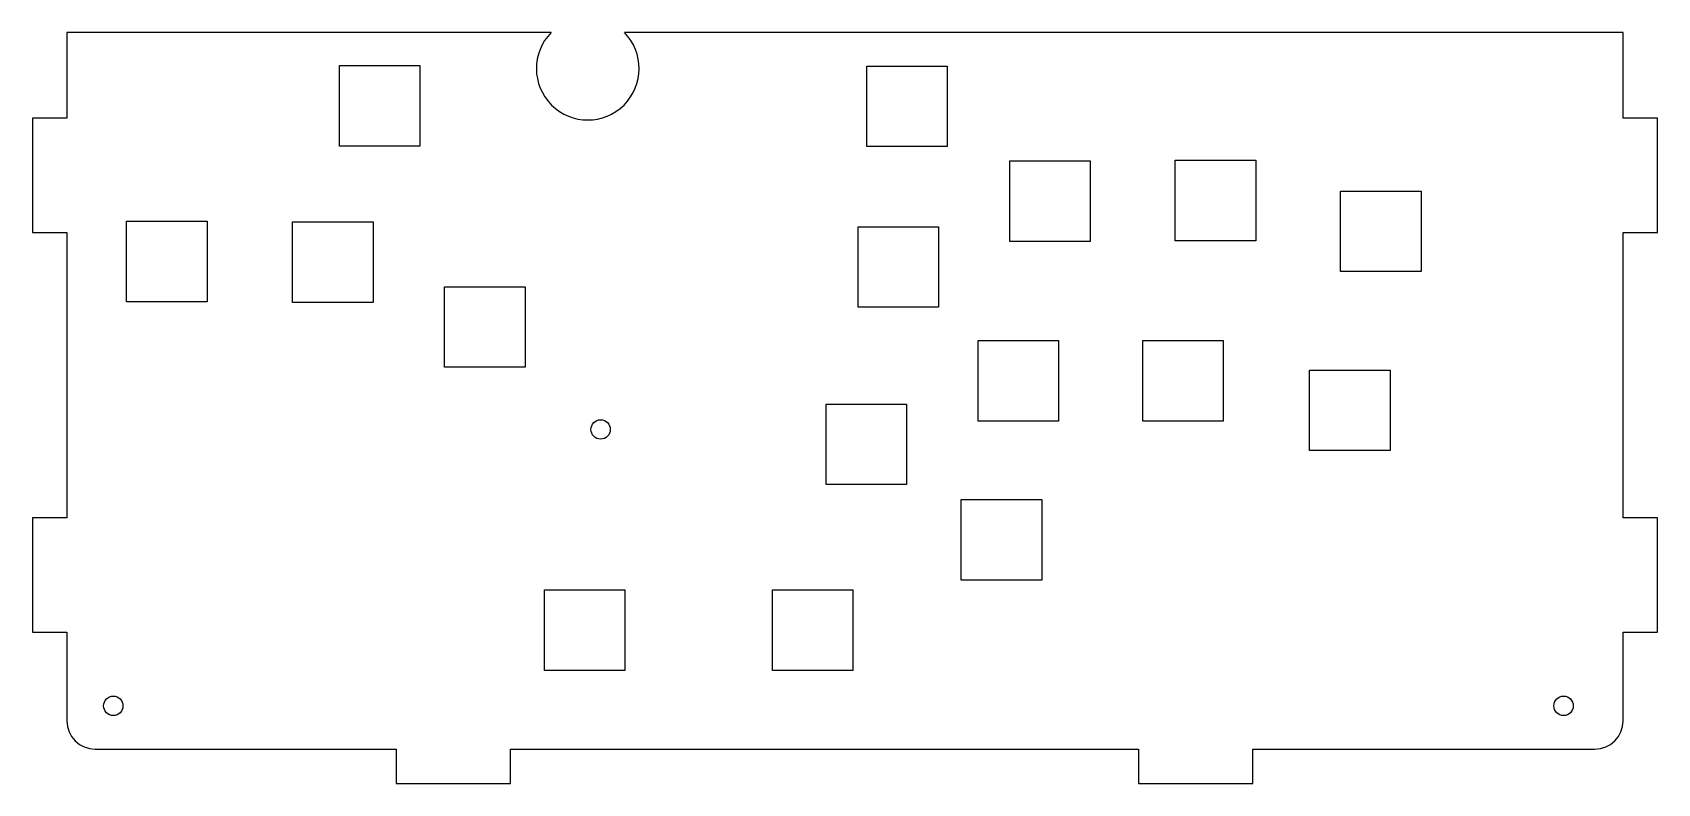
# Model space of a CAD drawing. Header units: millimetres. Extents: x 46 to 331, y -212 to -80.
import ezdxf

# ---------------------------------------------------------------- set-up
doc = ezdxf.new("R2010")
doc.units = ezdxf.units.MM
doc.layers.add('CUT', color=7, linetype='Continuous')

msp = doc.modelspace()

# ---------------------------------------------------------------- linework, layer by layer
at = {"layer": 'CUT'}
for p, q in [((52.28218, -80), (52.28218, -95)), ((137.121166, -80), (52.28218, -80)), ((324.88218, -80), (149.943194, -80)), ((324.88218, -95), (324.88218, -80)), ((100.03218, -99.879118), (100.03218, -85.779118)), ((100.03218, -85.779118), (114.13218, -85.779118)), ((114.13218, -85.779118), (114.13218, -99.879118)), ((192.38218, -99.979118), (192.38218, -85.879118)), ((192.38218, -85.879118), (206.48218, -85.879118)), ((206.48218, -85.879118), (206.48218, -99.979118)), ((46.28218, -95), (46.28218, -115)), ((52.28218, -95), (46.28218, -95)), ((330.88218, -95), (324.88218, -95)), ((330.88218, -115), (330.88218, -95)), ((114.13218, -99.879118), (100.03218, -99.879118)), ((206.48218, -99.979118), (192.38218, -99.979118)), ((246.41218, -116.478118), (246.41218, -102.378118)), ((246.41218, -102.378118), (260.51218, -102.378118)), ((260.51218, -102.378118), (260.51218, -116.478118)), ((217.44218, -116.598118), (217.44218, -102.498118)), ((217.44218, -102.498118), (231.54218, -102.498118)), ((231.54218, -102.498118), (231.54218, -116.598118)), ((275.38218, -121.878118), (275.38218, -107.778118)), ((275.38218, -107.778118), (289.48218, -107.778118)), ((289.48218, -107.778118), (289.48218, -121.878118)), ((62.746758, -127.14725), (62.746758, -113.04725)), ((62.746758, -113.04725), (76.846758, -113.04725)), ((76.846758, -113.04725), (76.846758, -127.14725)), ((91.841758, -127.26725), (91.841758, -113.16725)), ((91.841758, -113.16725), (105.941758, -113.16725)), ((105.941758, -113.16725), (105.941758, -127.26725)), ((46.28218, -115), (52.28218, -115)), ((52.28218, -115), (52.28218, -165)), ((190.88218, -128.128118), (190.88218, -114.028118)), ((190.88218, -114.028118), (204.98218, -114.028118)), ((204.98218, -114.028118), (204.98218, -128.128118)), ((231.54218, -116.598118), (217.44218, -116.598118)), ((260.51218, -116.478118), (246.41218, -116.478118)), ((324.88218, -165), (324.88218, -115)), ((324.88218, -115), (330.88218, -115)), ((289.48218, -121.878118), (275.38218, -121.878118)), ((118.441758, -138.61725), (118.441758, -124.51725)), ((118.441758, -124.51725), (132.541758, -124.51725)), ((132.541758, -124.51725), (132.541758, -138.61725)), ((76.846758, -127.14725), (62.746758, -127.14725)), ((105.941758, -127.26725), (91.841758, -127.26725)), ((204.98218, -128.128118), (190.88218, -128.128118)), ((211.88218, -148.058118), (211.88218, -133.958118)), ((211.88218, -133.958118), (225.98218, -133.958118)), ((225.98218, -133.958118), (225.98218, -148.058118)), ((240.73218, -148.058118), (240.73218, -133.958118)), ((240.73218, -133.958118), (254.83218, -133.958118)), ((254.83218, -133.958118), (254.83218, -148.058118)), ((132.541758, -138.61725), (118.441758, -138.61725)), ((269.94218, -153.218118), (269.94218, -139.118118)), ((269.94218, -139.118118), (284.04218, -139.118118)), ((284.04218, -139.118118), (284.04218, -153.218118)), ((185.27218, -159.168118), (185.27218, -145.068118)), ((185.27218, -145.068118), (199.37218, -145.068118)), ((199.37218, -145.068118), (199.37218, -159.168118)), ((225.98218, -148.058118), (211.88218, -148.058118)), ((254.83218, -148.058118), (240.73218, -148.058118)), ((284.04218, -153.218118), (269.94218, -153.218118)), ((199.37218, -159.168118), (185.27218, -159.168118)), ((208.930005, -175.899123), (208.930005, -161.799123)), ((208.930005, -161.799123), (223.030005, -161.799123)), ((223.030005, -161.799123), (223.030005, -175.899123)), ((46.28218, -165), (46.28218, -185)), ((52.28218, -165), (46.28218, -165)), ((330.88218, -165), (324.88218, -165)), ((330.88218, -185), (330.88218, -165)), ((223.030005, -175.899123), (208.930005, -175.899123)), ((135.941758, -191.71725), (135.941758, -177.61725)), ((135.941758, -177.61725), (150.041758, -177.61725)), ((150.041758, -177.61725), (150.041758, -191.71725)), ((175.88218, -191.729118), (175.88218, -177.629118)), ((175.88218, -177.629118), (189.98218, -177.629118)), ((189.98218, -177.629118), (189.98218, -191.729118)), ((46.28218, -185), (52.28218, -185)), ((52.28218, -185), (52.28218, -200.516558)), ((324.88218, -200.516558), (324.88218, -185)), ((324.88218, -185), (330.88218, -185)), ((150.041758, -191.71725), (135.941758, -191.71725)), ((189.98218, -191.729118), (175.88218, -191.729118)), ((57.28218, -205.516558), (110, -205.516558)), ((110, -205.516558), (110, -211.516558)), ((130, -211.516558), (130, -205.516558)), ((130, -205.516558), (240, -205.516558)), ((240, -205.516558), (240, -211.516558)), ((260, -211.516558), (260, -205.516558)), ((260, -205.516558), (319.88218, -205.516558)), ((110, -211.516558), (130, -211.516558)), ((240, -211.516558), (260, -211.516558))]:
    msp.add_line(p, q, dxfattribs=at)
for centre in [(145.78218, -149.516558), (60.43218, -197.916558), (314.43218, -197.916558)]:
    msp.add_circle(centre, 1.7, dxfattribs=at)
for centre, radius, start, end in [((143.53218, -86.316558), 9, -224.57479663, 44.57479663), ((57.28218, -200.516558), 5, 180, 270), ((319.88218, -200.516558), 5, 270, 360)]:
    msp.add_arc(centre, radius, start, end, dxfattribs=at)

doc.saveas('drawing.dxf')
